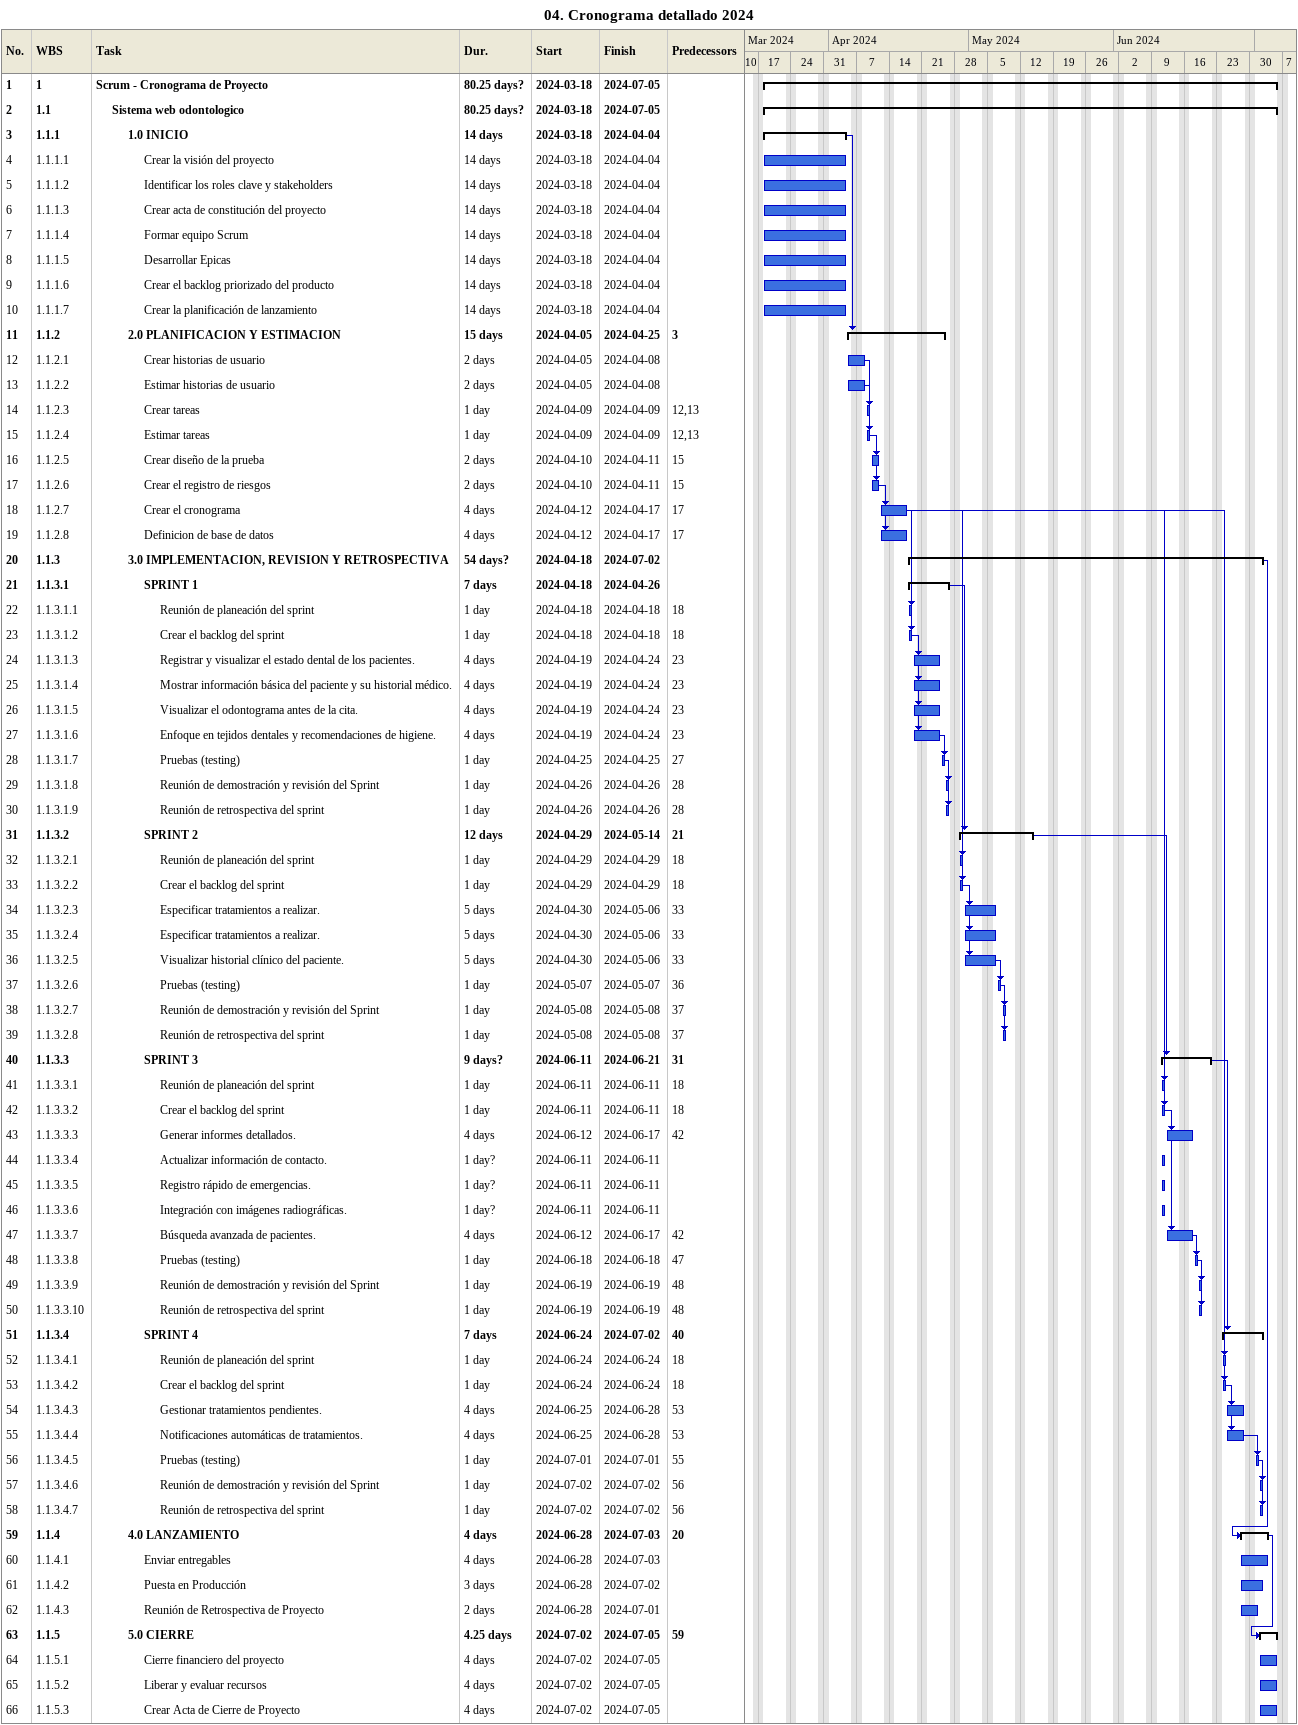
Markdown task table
04. Cronograma detallado 2024

| ID | WBS | Task | Duration | Start | Finish | Predecessors |
|---|---|---|---|---|---|---|
| 1 | 1 | **Scrum - Cronograma de Proyecto** | 80.25d? | 2024-03-18 | 2024-07-05 |  |
| 2 | 1.1 | **Sistema web odontologico** | 80.25d? | 2024-03-18 | 2024-07-05 |  |
| 3 | 1.1.1 | **1.0 INICIO** | 14d | 2024-03-18 | 2024-04-04 |  |
| 4 | 1.1.1.1 | Crear la visión del proyecto | 14d | 2024-03-18 | 2024-04-04 |  |
| 5 | 1.1.1.2 | Identificar los roles clave y stakeholders | 14d | 2024-03-18 | 2024-04-04 |  |
| 6 | 1.1.1.3 | Crear acta de constitución del proyecto | 14d | 2024-03-18 | 2024-04-04 |  |
| 7 | 1.1.1.4 | Formar equipo Scrum | 14d | 2024-03-18 | 2024-04-04 |  |
| 8 | 1.1.1.5 | Desarrollar Epicas | 14d | 2024-03-18 | 2024-04-04 |  |
| 9 | 1.1.1.6 | Crear el backlog priorizado del producto | 14d | 2024-03-18 | 2024-04-04 |  |
| 10 | 1.1.1.7 | Crear la planificación de lanzamiento | 14d | 2024-03-18 | 2024-04-04 |  |
| 11 | 1.1.2 | **2.0 PLANIFICACION Y ESTIMACION** | 15d | 2024-04-05 | 2024-04-25 | 3 |
| 12 | 1.1.2.1 | Crear historias de usuario | 2d | 2024-04-05 | 2024-04-08 |  |
| 13 | 1.1.2.2 | Estimar historias de usuario | 2d | 2024-04-05 | 2024-04-08 |  |
| 14 | 1.1.2.3 | Crear tareas | 1d | 2024-04-09 | 2024-04-09 | 12, 13 |
| 15 | 1.1.2.4 | Estimar tareas | 1d | 2024-04-09 | 2024-04-09 | 12, 13 |
| 16 | 1.1.2.5 | Crear diseño de la prueba | 2d | 2024-04-10 | 2024-04-11 | 15 |
| 17 | 1.1.2.6 | Crear el registro de riesgos | 2d | 2024-04-10 | 2024-04-11 | 15 |
| 18 | 1.1.2.7 | Crear el cronograma | 4d | 2024-04-12 | 2024-04-17 | 17 |
| 19 | 1.1.2.8 | Definicion de base de datos | 4d | 2024-04-12 | 2024-04-17 | 17 |
| 20 | 1.1.3 | **3.0 IMPLEMENTACION, REVISION Y RETROSPECTIVA** | 54d? | 2024-04-18 | 2024-07-02 |  |
| 21 | 1.1.3.1 | **SPRINT 1** | 7d | 2024-04-18 | 2024-04-26 |  |
| 22 | 1.1.3.1.1 | Reunión de planeación del sprint | 1d | 2024-04-18 | 2024-04-18 | 18 |
| 23 | 1.1.3.1.2 | Crear el backlog del sprint | 1d | 2024-04-18 | 2024-04-18 | 18 |
| 24 | 1.1.3.1.3 | Registrar y visualizar el estado dental de los pacientes. | 4d | 2024-04-19 | 2024-04-24 | 23 |
| 25 | 1.1.3.1.4 | Mostrar información básica del paciente y su historial médico. | 4d | 2024-04-19 | 2024-04-24 | 23 |
| 26 | 1.1.3.1.5 | Visualizar el odontograma antes de la cita. | 4d | 2024-04-19 | 2024-04-24 | 23 |
| 27 | 1.1.3.1.6 | Enfoque en tejidos dentales y recomendaciones de higiene. | 4d | 2024-04-19 | 2024-04-24 | 23 |
| 28 | 1.1.3.1.7 | Pruebas (testing) | 1d | 2024-04-25 | 2024-04-25 | 27 |
| 29 | 1.1.3.1.8 | Reunión de demostración y revisión del Sprint | 1d | 2024-04-26 | 2024-04-26 | 28 |
| 30 | 1.1.3.1.9 | Reunión de retrospectiva del sprint | 1d | 2024-04-26 | 2024-04-26 | 28 |
| 31 | 1.1.3.2 | **SPRINT 2** | 12d | 2024-04-29 | 2024-05-14 | 21 |
| 32 | 1.1.3.2.1 | Reunión de planeación del sprint | 1d | 2024-04-29 | 2024-04-29 | 18 |
| 33 | 1.1.3.2.2 | Crear el backlog del sprint | 1d | 2024-04-29 | 2024-04-29 | 18 |
| 34 | 1.1.3.2.3 | Especificar tratamientos a realizar. | 5d | 2024-04-30 | 2024-05-06 | 33 |
| 35 | 1.1.3.2.4 | Especificar tratamientos a realizar. | 5d | 2024-04-30 | 2024-05-06 | 33 |
| 36 | 1.1.3.2.5 | Visualizar historial clínico del paciente. | 5d | 2024-04-30 | 2024-05-06 | 33 |
| 37 | 1.1.3.2.6 | Pruebas (testing) | 1d | 2024-05-07 | 2024-05-07 | 36 |
| 38 | 1.1.3.2.7 | Reunión de demostración y revisión del Sprint | 1d | 2024-05-08 | 2024-05-08 | 37 |
| 39 | 1.1.3.2.8 | Reunión de retrospectiva del sprint | 1d | 2024-05-08 | 2024-05-08 | 37 |
| 40 | 1.1.3.3 | **SPRINT 3** | 9d? | 2024-06-11 | 2024-06-21 | 31 |
| 41 | 1.1.3.3.1 | Reunión de planeación del sprint | 1d | 2024-06-11 | 2024-06-11 | 18 |
| 42 | 1.1.3.3.2 | Crear el backlog del sprint | 1d | 2024-06-11 | 2024-06-11 | 18 |
| 43 | 1.1.3.3.3 | Generar informes detallados. | 4d | 2024-06-12 | 2024-06-17 | 42 |
| 44 | 1.1.3.3.4 | Actualizar información de contacto. | 1d? | 2024-06-11 | 2024-06-11 |  |
| 45 | 1.1.3.3.5 | Registro rápido de emergencias. | 1d? | 2024-06-11 | 2024-06-11 |  |
| 46 | 1.1.3.3.6 | Integración con imágenes radiográficas. | 1d? | 2024-06-11 | 2024-06-11 |  |
| 47 | 1.1.3.3.7 | Búsqueda avanzada de pacientes. | 4d | 2024-06-12 | 2024-06-17 | 42 |
| 48 | 1.1.3.3.8 | Pruebas (testing) | 1d | 2024-06-18 | 2024-06-18 | 47 |
| 49 | 1.1.3.3.9 | Reunión de demostración y revisión del Sprint | 1d | 2024-06-19 | 2024-06-19 | 48 |
| 50 | 1.1.3.3.10 | Reunión de retrospectiva del sprint | 1d | 2024-06-19 | 2024-06-19 | 48 |
| 51 | 1.1.3.4 | **SPRINT 4** | 7d | 2024-06-24 | 2024-07-02 | 40 |
| 52 | 1.1.3.4.1 | Reunión de planeación del sprint | 1d | 2024-06-24 | 2024-06-24 | 18 |
| 53 | 1.1.3.4.2 | Crear el backlog del sprint | 1d | 2024-06-24 | 2024-06-24 | 18 |
| 54 | 1.1.3.4.3 | Gestionar tratamientos pendientes. | 4d | 2024-06-25 | 2024-06-28 | 53 |
| 55 | 1.1.3.4.4 | Notificaciones automáticas de tratamientos. | 4d | 2024-06-25 | 2024-06-28 | 53 |
| 56 | 1.1.3.4.5 | Pruebas (testing) | 1d | 2024-07-01 | 2024-07-01 | 55 |
| 57 | 1.1.3.4.6 | Reunión de demostración y revisión del Sprint | 1d | 2024-07-02 | 2024-07-02 | 56 |
| 58 | 1.1.3.4.7 | Reunión de retrospectiva del sprint | 1d | 2024-07-02 | 2024-07-02 | 56 |
| 59 | 1.1.4 | **4.0 LANZAMIENTO** | 4d | 2024-06-28 | 2024-07-03 | 20 |
| 60 | 1.1.4.1 | Enviar entregables | 4d | 2024-06-28 | 2024-07-03 |  |
| 61 | 1.1.4.2 | Puesta en Producción | 3d | 2024-06-28 | 2024-07-02 |  |
| 62 | 1.1.4.3 | Reunión de Retrospectiva de Proyecto | 2d | 2024-06-28 | 2024-07-01 |  |
| 63 | 1.1.5 | **5.0 CIERRE** | 4.25d | 2024-07-02 | 2024-07-05 | 59 |
| 64 | 1.1.5.1 | Cierre financiero del proyecto | 4d | 2024-07-02 | 2024-07-05 |  |
| 65 | 1.1.5.2 | Liberar y evaluar recursos | 4d | 2024-07-02 | 2024-07-05 |  |
| 66 | 1.1.5.3 | Crear Acta de Cierre de Proyecto | 4d | 2024-07-02 | 2024-07-05 |  |
